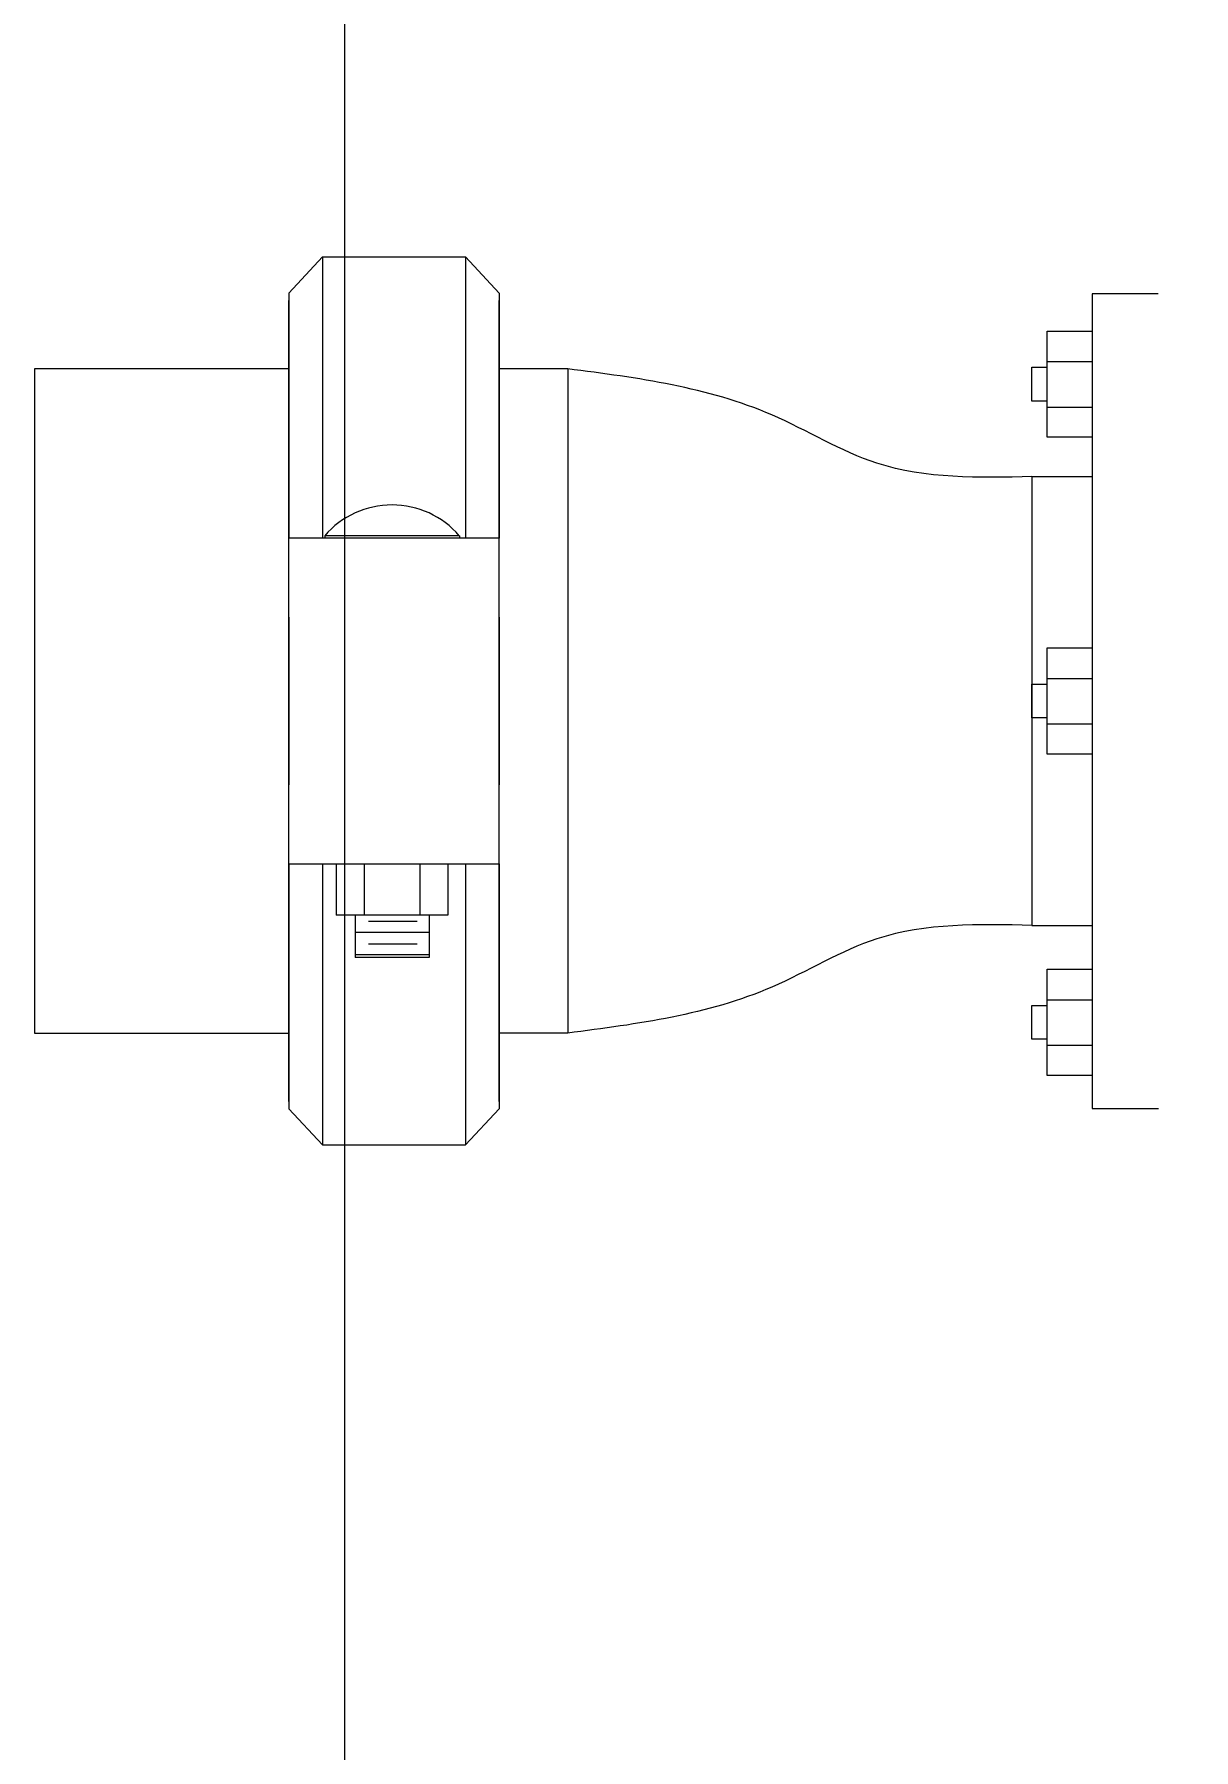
# Model space of a CAD drawing. Header units: millimetres. Extents: x 2085 to 2829, y 1352 to 1631.
# Drawn here: x 2159.8705 to 2160.0693, y 1612.1043 to 1612.3987 of the extents above; entities that cross this region are included whole.
import ezdxf
from ezdxf import colors
from ezdxf.entities.mleader import LeaderData, LeaderLine
from ezdxf.math import Vec2, Vec3

# ---------------------------------------------------------------- set-up
doc = ezdxf.new("R2010")
doc.units = ezdxf.units.MM
doc.layers.get('0').update_dxf_attribs({"color": 251, "lineweight": 9})
for name, color, linetype, lineweight in [('00-GTI-Acoples', 251, 'Continuous', 13), ('000 SOS 911 TEXTOS ACI', 7, 'Continuous', 9), ('A-SANITARIOS', 251, 'Continuous', 13), ('A_30_Extractores', 251, 'Continuous', 13)]:
    doc.layers.add(name, color=color, linetype=linetype, lineweight=lineweight)
doc.styles.add('PIPE', font='ARIALN.TTF', dxfattribs={"width": 0.8})

# ---------------------------------------------------------------- blocks, each defined once
blk = doc.blocks.new('A$C363a55df')
at = {"layer": '00-GTI-Acoples', "linetype": 'Continuous', "lineweight": 0, "extrusion": (3.83476e-17, -1, 0)}
for p, q in [((-27.05, 104.99), (-18.41, 114.3)), ((-18.41, 41.91), (-18.41, 114.3)), ((18.41, 114.3), (-18.41, 114.3)), ((18.41, 41.91), (18.41, 114.3)), ((27.05, 104.99), (18.41, 114.3)), ((-27.05, 41.91), (-27.05, 104.99)), ((27.05, 41.91), (27.05, 104.99)), ((-9.02, 66.04), (0.51, 66.04)), ((-9.02, 55.14), (-9.02, 66.04)), ((0.51, 66.04), (10.03, 66.04)), ((10.03, 55.14), (10.03, 66.04)), ((-13.84, 41.91), (-13.84, 55.14)), ((-13.84, 55.14), (-6.67, 55.14)), ((-6.67, 41.91), (-6.67, 55.14)), ((-6.67, 55.14), (7.68, 55.14)), ((7.68, 41.91), (7.68, 55.14)), ((7.68, 55.14), (14.86, 55.14)), ((14.86, 41.91), (14.86, 55.14)), ((-27.05, 41.91), (-27.05, 21.6)), ((-25.36, 41.91), (-27.05, 41.91)), ((-6.41, 41.91), (-25.36, 41.91)), ((7.42, 41.91), (-6.41, 41.91)), ((26.41, 41.91), (7.42, 41.91)), ((27.05, 41.91), (26.41, 41.91)), ((27.05, 41.91), (27.05, 21.6)), ((-27.05, -21.6), (-27.05, 21.6)), ((27.05, -21.6), (27.05, 21.6)), ((-27.05, -21.6), (-27.05, -41.91)), ((27.05, -21.6), (27.05, -41.91)), ((-27.05, -41.91), (-25.36, -41.91)), ((-27.05, -104.99), (-27.05, -41.91)), ((-25.36, -41.91), (-6.41, -41.91)), ((-18.41, -114.3), (-18.41, -41.91)), ((-16.81, -42.54), (-16.81, -41.91)), ((-16.81, -42.54), (17.82, -42.54)), ((-6.41, -41.91), (7.42, -41.91)), ((7.42, -41.91), (26.41, -41.91)), ((17.82, -42.54), (17.82, -41.91)), ((18.41, -114.3), (18.41, -41.91)), ((26.41, -41.91), (27.05, -41.91)), ((27.05, -104.99), (27.05, -41.91)), ((-27.05, -104.99), (-18.41, -114.3)), ((27.05, -104.99), (18.41, -114.3)), ((18.41, -114.3), (-18.41, -114.3))]:
    blk.add_line(p, q, dxfattribs=at)
at = {"layer": '00-GTI-Acoples', "linetype": 'Continuous', "lineweight": 0}
for p, q in [((-27.05, 103.1), (-27.05, -103.1)), ((27.05, 103.1), (27.05, -103.1)), ((10.03, 65.3), (-9.02, 65.3)), ((6.54, 62.48), (-5.98, 62.48)), ((10.03, 59.54), (-9.02, 59.54)), ((6.54, 56.72), (-5.98, 56.72))]:
    blk.add_line(p, q, dxfattribs=at)
blk.add_arc((0.51, -27.56), 22.9, 220.8756, 319.1244, dxfattribs=at)
blk = doc.blocks.new('BOMBAS-28.02.2025')
at = {"layer": 'A-SANITARIOS'}
for p, q in [((2.13518, -1.73362, 0), (2.12095, -1.73362, 0)), ((2.12095, -1.73362, 0), (2.12095, -1.87343, 0)), ((2.13518, -1.87343, 0), (2.13518, -1.73362, 0)), ((2.1132, -1.74005, 0), (2.12095, -1.74005, 0)), ((2.1132, -1.75826, 0), (2.1132, -1.74005, 0)), ((2.12095, -1.74005, 0), (2.12095, -1.75826, 0)), ((2.1132, -1.74527, 0), (2.12095, -1.74527, 0)), ((2.1132, -1.74527, 0), (2.12095, -1.74527, 0)), ((2.11062, -1.75206, 0), (2.11062, -1.74625, 0)), ((2.11062, -1.74625, 0), (2.1132, -1.74625, 0)), ((2.1132, -1.75206, 0), (2.11062, -1.75206, 0)), ((2.1132, -1.75307, 0), (2.12095, -1.75307, 0)), ((2.1132, -1.75307, 0), (2.12095, -1.75307, 0)), ((2.12095, -1.75826, 0), (2.1132, -1.75826, 0)), ((2.1132, -1.79442, 0), (2.12095, -1.79442, 0)), ((2.1132, -1.81263, 0), (2.1132, -1.79442, 0)), ((2.12095, -1.79442, 0), (2.12095, -1.81263, 0)), ((2.11062, -1.80643, 0), (2.11062, -1.80062, 0)), ((2.11062, -1.80062, 0), (2.1132, -1.80062, 0)), ((2.1132, -1.79964, 0), (2.12095, -1.79964, 0)), ((2.1132, -1.79964, 0), (2.12095, -1.79964, 0)), ((2.1132, -1.80643, 0), (2.11062, -1.80643, 0)), ((2.1132, -1.80744, 0), (2.12095, -1.80744, 0)), ((2.1132, -1.80744, 0), (2.12095, -1.80744, 0)), ((2.12095, -1.81263, 0), (2.1132, -1.81263, 0)), ((2.1132, -1.84956, 0), (2.12095, -1.84956, 0)), ((2.1132, -1.86777, 0), (2.1132, -1.84956, 0)), ((2.12095, -1.84956, 0), (2.12095, -1.86777, 0)), ((2.11062, -1.86157, 0), (2.11062, -1.85576, 0)), ((2.11062, -1.85576, 0), (2.1132, -1.85576, 0)), ((2.1132, -1.85479, 0), (2.12095, -1.85479, 0)), ((2.1132, -1.85479, 0), (2.12095, -1.85479, 0)), ((2.1132, -1.86157, 0), (2.11062, -1.86157, 0)), ((2.1132, -1.86258, 0), (2.12095, -1.86258, 0)), ((2.1132, -1.86258, 0), (2.12095, -1.86258, 0)), ((2.12095, -1.86777, 0), (2.1132, -1.86777, 0)), ((2.12095, -1.87343, 0), (2.13518, -1.87343, 0))]:
    blk.add_line(p, q, dxfattribs=at)
at = {"layer": 'A-SANITARIOS', "linetype": 'Continuous'}
for p, q in [((2.031, -1.74651, 0), (2.031, -1.86051, 0)), ((2.031, -1.75351, 0), (2.031, -1.85351, 0)), ((2.11062, -1.76501, 0), (2.11062, -1.84175, 0)), ((2.11062, -1.76501, 0), (2.12094, -1.76501, 0)), ((2.11062, -1.76501, 0), (2.11062, -1.84202, 0)), ((2.11062, -1.76501, 0), (2.12094, -1.76501, 0)), ((2.11062, -1.84202, 0), (2.12094, -1.84202, 0)), ((2.11062, -1.84202, 0), (2.12094, -1.84202, 0))]:
    blk.add_line(p, q, dxfattribs=at)
at = {"layer": 'A-SANITARIOS'}
for points, elevation in [([(2.13518, -1.73362), (2.12095, -1.73362), (2.12095, -1.87343), (2.13518, -1.87343)], 0.00004), ([(2.1132, -1.74005), (2.12095, -1.74005), (2.12095, -1.75826), (2.1132, -1.75826)], 0.00004), ([(1.98316, -1.86051), (1.98316, -1.74651), (1.93952, -1.74651), (1.93952, -1.86051)], 0), ([(2.1132, -1.79442), (2.12095, -1.79442), (2.12095, -1.81263), (2.1132, -1.81263)], 0.00004), ([(2.1132, -1.84956), (2.12095, -1.84956), (2.12095, -1.86777), (2.1132, -1.86777)], 0.00004)]:
    blk.add_lwpolyline(points, close=True, dxfattribs=dict(at, elevation=elevation))
at = {"layer": 'A-SANITARIOS', "elevation": 0}
for points in [[(2.031, -1.74651), (2.01923, -1.74651)], [(2.031, -1.74651), (2.01923, -1.74651)], [(2.1132, -1.75206), (2.11062, -1.75206), (2.11062, -1.74625), (2.1132, -1.74625)], [(2.1132, -1.80643), (2.11062, -1.80643), (2.11062, -1.80062), (2.1132, -1.80062)], [(2.1132, -1.86157), (2.11062, -1.86157), (2.11062, -1.85576), (2.1132, -1.85576)], [(2.031, -1.86051), (2.01923, -1.86051)], [(2.031, -1.86051), (2.01923, -1.86051)]]:
    blk.add_lwpolyline(points, dxfattribs=at)
at = {"layer": 'A-SANITARIOS', "linetype": 'Continuous'}
for points in [[(2.11062, -1.76501, 0), (2.08403, -1.76271, 0), (2.06602, -1.75443, 0), (2.031, -1.74651, 0)], [(2.11062, -1.84202, 0), (2.08403, -1.84432, 0), (2.06602, -1.8526, 0), (2.031, -1.86051, 0)]]:
    blk.add_spline(points, degree=3, dxfattribs=at)
at = {"layer": 'A-SANITARIOS', "linetype": 'Continuous', "lineweight": 0, "xscale": 0.0006666666666666666, "yscale": 0.0006666666666666666, "zscale": 0.0006666666666666666, "rotation": 180}
blk.add_blockref('A$C363a55df', (2.0012, -1.80351, 0), dxfattribs=at)

msp = doc.modelspace()

# ---------------------------------------------------------------- linework, layer by layer
at = {"layer": 'A_30_Extractores'}
msp.add_lwpolyline([(2160.62367, 1612.01482), (2160.62367, 1612.86482), (2159.92367, 1612.86482), (2159.92367, 1612.01482)], close=True, dxfattribs=at)

# ---------------------------------------------------------------- block references
msp.add_blockref('BOMBAS-28.02.2025', (2157.93096, 1614.08776))

# ---------------------------------------------------------------- next in the draw order: leaders
at = {"layer": '000 SOS 911 TEXTOS ACI'}
ml = msp.add_multileader_mtext('Standard', dxfattribs=at)
ml.set_content('{\\H1.66667x;BAJA DESCARGA DE DRENAJE DE ACI %%C32}', color=256, style='PIPE')
ml.set_leader_properties(color=7)
ml.build(insert=Vec2(0, 0))
ml.multileader.update_dxf_attribs({"text_left_attachment_type": 2, "text_right_attachment_type": 2, "dogleg_length": 2, "arrow_head_size": 0.15})
ctx = ml.context
ctx.base_point, ctx.char_height, ctx.arrow_head_size, ctx.landing_gap_size, ctx.plane_origin, ctx.plane_x_axis, ctx.plane_y_axis = Vec3(2160.06312, 1612.63237), 0.15, 0.15, 0.15, Vec3(2157.27684, 1611.82977), Vec3(1, 0.000395), Vec3(-0.000395, 1)
ctx.left_attachment, ctx.right_attachment = 2, 2
notes = []
notes.append((ctx, [(1, (1, 1, 0), (2163.9169, 1612.6339), (-1, -0.000395), 0.14613, [(0, [(2163.9169, 1613.76691)], 0, [])])]))
ctx.mtext.insert, ctx.mtext.text_direction, ctx.mtext.rotation, ctx.mtext.width, ctx.mtext.defined_height, ctx.mtext.flow_direction = Vec3(2160.21299, 1612.96095), Vec3(1, 0.000395), 0.000395, 3.5456125, 0.55751, 5
ctx.mtext.has_bg_fill, ctx.mtext.bg_color, ctx.mtext.bg_scale_factor, ctx.mtext.bg_transparency, ctx.mtext.use_window_bg_color = 1, -1073741824, 2, 0, 1
for ctx, leaders in notes:
    for number, flags, end, landing, length, lines in leaders:
        leader = LeaderData()
        leader.index, (leader.has_last_leader_line, leader.has_dogleg_vector, leader.attachment_direction) = number, flags
        leader.last_leader_point, leader.dogleg_vector, leader.dogleg_length = Vec3(end), Vec3(landing), length
        for number, points, colour, breaks in lines:
            line = LeaderLine()
            line.index, line.vertices, line.color, line.breaks = number, Vec3.list(points), colors.encode_raw_color(colour), breaks
            leader.lines.append(line)
        ctx.leaders.append(leader)

doc.saveas('drawing.dxf')
